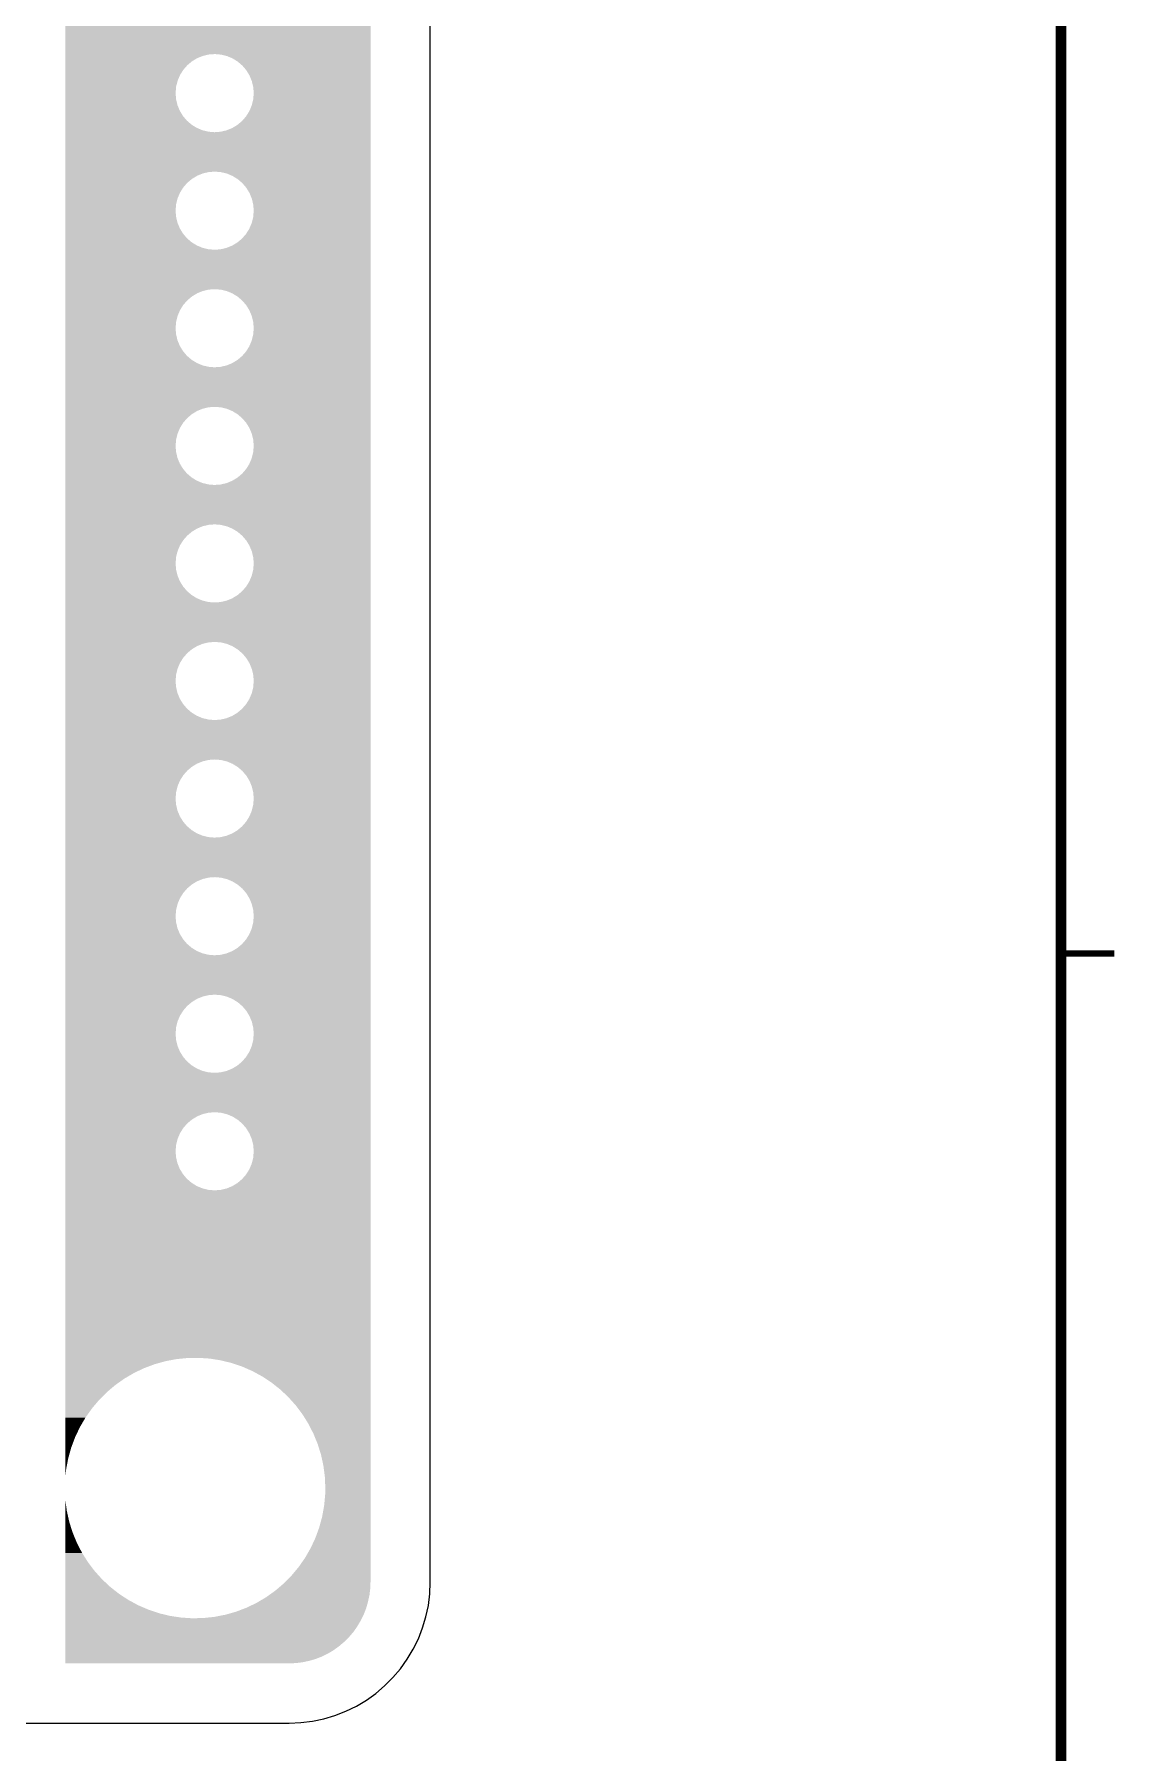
# Model space of a CAD drawing. Extents: x 295 to 953, y 10 to 290.
# Drawn here: x 834 to 884.6, y 67.6 to 148 of the extents above; entities that cross this region are included whole.
import ezdxf

# ---------------------------------------------------------------- set-up
doc = ezdxf.new("R2010")
doc.units = 0
doc.header["$LTSCALE"] = 5
doc.header["$MEASUREMENT"] = 0
doc.layers.get('0').update_dxf_attribs({"linetype": 'CONTINUOUS', "lineweight": 25})
doc.layers.add('PWR1', color=7, linetype='CONTINUOUS')
doc.layers.add('테두리', color=3, linetype='CONTINUOUS')

# ---------------------------------------------------------------- blocks, each defined once
blk = doc.blocks.new('C')
at = {"layer": '테두리'}
blk.add_line((405, 285), (405, 15), dxfattribs=at)
for points, const_width in [([(15, 285), (15, 15), (405, 15), (405, 285), (15, 285)], 0.5), ([(407.5, 105), (405, 105)], 0.3)]:
    blk.add_lwpolyline(points, dxfattribs=dict(at, const_width=const_width))

msp = doc.modelspace()

# ---------------------------------------------------------------- linework, layer by layer
at = {"layer": 'PWR1'}
for p, q in [((852.477, 75.599), (852.477, 271.397)), ((852.455, 75.052), (852.477, 75.599)), ((852.387, 74.51), (852.455, 75.052)), ((852.119, 73.454), (852.27, 73.979)), ((852.27, 73.979), (852.387, 74.51)), ((851.918, 72.945), (852.119, 73.454)), ((851.398, 71.99), (851.678, 72.453)), ((851.678, 72.453), (851.918, 72.945)), ((850.728, 71.129), (851.085, 71.543)), ((851.085, 71.543), (851.398, 71.99)), ((849.929, 70.391), (850.342, 70.743)), ((850.342, 70.743), (850.728, 71.129)), ((849.018, 69.793), (849.487, 70.073)), ((849.487, 70.073), (849.929, 70.391)), ((846.962, 69.089), (847.492, 69.201)), ((847.492, 69.201), (848.018, 69.352)), ((848.018, 69.352), (848.526, 69.553)), ((848.526, 69.553), (849.018, 69.793)), ((529.077, 69), (845.877, 69)), ((845.877, 69), (846.42, 69.022)), ((846.42, 69.022), (846.962, 69.089))]:
    msp.add_line(p, q, dxfattribs=at)
for points in [[(835.406, 147.075), (835.406, 148.92), (849.683, 147.075), (849.683, 148.92)], [(835.406, 147.055), (835.406, 147.075), (842.117, 147.055), (842.402, 147.075)], [(835.406, 146.99), (835.406, 147.055), (841.839, 146.99), (842.117, 147.055)], [(835.406, 146.883), (835.406, 146.99), (841.574, 146.883), (841.839, 146.99)], [(835.406, 146.736), (835.406, 146.883), (841.33, 146.736), (841.574, 146.883)], [(835.406, 146.552), (835.406, 146.736), (841.111, 146.552), (841.33, 146.736)], [(835.406, 146.337), (835.406, 146.552), (840.923, 146.337), (841.111, 146.552)], [(835.406, 146.095), (835.406, 146.337), (840.771, 146.095), (840.923, 146.337)], [(842.687, 147.051), (842.402, 147.075), (849.683, 147.051), (849.683, 147.075)], [(842.964, 146.983), (842.687, 147.051), (849.683, 146.983), (849.683, 147.051)], [(843.227, 146.873), (842.964, 146.983), (849.683, 146.873), (849.683, 146.983)], [(843.47, 146.723), (843.227, 146.873), (849.683, 146.723), (849.683, 146.873)], [(843.687, 146.536), (843.47, 146.723), (849.683, 146.536), (849.683, 146.723)], [(843.872, 146.319), (843.687, 146.536), (849.683, 146.319), (849.683, 146.536)], [(844.02, 146.075), (843.872, 146.319), (849.683, 146.075), (849.683, 146.319)], [(835.406, 145.833), (835.406, 146.095), (840.659, 145.833), (840.771, 146.095)], [(835.406, 145.556), (835.406, 145.833), (840.589, 145.556), (840.659, 145.833)], [(835.406, 145.248), (835.406, 145.556), (840.563, 145.248), (840.589, 145.556)], [(844.129, 145.811), (844.02, 146.075), (849.683, 145.811), (849.683, 146.075)], [(844.196, 145.533), (844.129, 145.811), (849.683, 145.533), (849.683, 145.811)], [(844.218, 145.248), (844.196, 145.533), (849.683, 145.248), (849.683, 145.533)], [(835.406, 144.964), (835.406, 145.248), (840.586, 144.964), (840.563, 145.248)], [(835.406, 144.686), (835.406, 144.964), (840.652, 144.686), (840.586, 144.964)], [(835.406, 144.422), (835.406, 144.686), (840.761, 144.422), (840.652, 144.686)], [(844.122, 144.664), (844.192, 144.941), (849.683, 144.664), (849.683, 144.941)], [(844.192, 144.941), (844.218, 145.248), (849.683, 144.941), (849.683, 145.248)], [(835.406, 144.178), (835.406, 144.422), (840.91, 144.178), (840.761, 144.422)], [(835.406, 143.96), (835.406, 144.178), (841.094, 143.96), (840.91, 144.178)], [(835.406, 143.774), (835.406, 143.96), (841.311, 143.774), (841.094, 143.96)], [(843.452, 143.761), (843.67, 143.944), (849.683, 143.761), (849.683, 143.944)], [(843.67, 143.944), (843.858, 144.159), (849.683, 143.944), (849.683, 144.159)], [(843.858, 144.159), (844.01, 144.401), (849.683, 144.159), (849.683, 144.401)], [(844.01, 144.401), (844.122, 144.664), (849.683, 144.401), (849.683, 144.664)], [(835.406, 143.624), (835.406, 143.774), (841.554, 143.624), (841.311, 143.774)], [(835.406, 143.513), (835.406, 143.624), (841.817, 143.513), (841.554, 143.624)], [(835.406, 143.445), (835.406, 143.513), (842.095, 143.445), (841.817, 143.513)], [(835.406, 143.421), (835.406, 143.445), (842.379, 143.421), (842.095, 143.445)], [(835.406, 141.577), (835.406, 143.421), (849.683, 141.577), (849.683, 143.421)], [(842.379, 143.421), (842.664, 143.442), (849.683, 143.421), (849.683, 143.442)], [(842.664, 143.442), (842.942, 143.506), (849.683, 143.442), (849.683, 143.506)], [(842.942, 143.506), (843.207, 143.613), (849.683, 143.506), (849.683, 143.613)], [(843.207, 143.613), (843.452, 143.761), (849.683, 143.613), (849.683, 143.761)], [(835.406, 141.556), (835.406, 141.577), (842.117, 141.556), (842.402, 141.577)], [(835.406, 141.492), (835.406, 141.556), (841.839, 141.492), (842.117, 141.556)], [(835.406, 141.384), (835.406, 141.492), (841.574, 141.384), (841.839, 141.492)], [(842.687, 141.553), (842.402, 141.577), (849.683, 141.553), (849.683, 141.577)], [(842.964, 141.485), (842.687, 141.553), (849.683, 141.485), (849.683, 141.553)], [(843.227, 141.374), (842.964, 141.485), (849.683, 141.374), (849.683, 141.485)], [(835.406, 141.237), (835.406, 141.384), (841.33, 141.237), (841.574, 141.384)], [(835.406, 141.054), (835.406, 141.237), (841.111, 141.054), (841.33, 141.237)], [(835.406, 140.838), (835.406, 141.054), (840.923, 140.838), (841.111, 141.054)], [(835.406, 140.597), (835.406, 140.838), (840.771, 140.597), (840.923, 140.838)], [(843.47, 141.224), (843.227, 141.374), (849.683, 141.224), (849.683, 141.374)], [(843.687, 141.038), (843.47, 141.224), (849.683, 141.038), (849.683, 141.224)], [(843.872, 140.82), (843.687, 141.038), (849.683, 140.82), (849.683, 141.038)], [(844.02, 140.576), (843.872, 140.82), (849.683, 140.576), (849.683, 140.82)], [(835.406, 140.334), (835.406, 140.597), (840.659, 140.334), (840.771, 140.597)], [(835.406, 140.057), (835.406, 140.334), (840.589, 140.057), (840.659, 140.334)], [(835.406, 139.75), (835.406, 140.057), (840.563, 139.75), (840.589, 140.057)], [(844.129, 140.312), (844.02, 140.576), (849.683, 140.312), (849.683, 140.576)], [(844.196, 140.034), (844.129, 140.312), (849.683, 140.034), (849.683, 140.312)], [(844.218, 139.75), (844.196, 140.034), (849.683, 139.75), (849.683, 140.034)], [(835.406, 139.465), (835.406, 139.75), (840.586, 139.465), (840.563, 139.75)], [(835.406, 139.187), (835.406, 139.465), (840.652, 139.187), (840.586, 139.465)], [(835.406, 138.923), (835.406, 139.187), (840.761, 138.923), (840.652, 139.187)], [(844.01, 138.903), (844.122, 139.165), (849.683, 138.903), (849.683, 139.165)], [(844.122, 139.165), (844.192, 139.442), (849.683, 139.165), (849.683, 139.442)], [(844.192, 139.442), (844.218, 139.75), (849.683, 139.442), (849.683, 139.75)], [(835.406, 138.679), (835.406, 138.923), (840.91, 138.679), (840.761, 138.923)], [(835.406, 138.462), (835.406, 138.679), (841.094, 138.462), (840.91, 138.679)], [(835.406, 138.275), (835.406, 138.462), (841.311, 138.275), (841.094, 138.462)], [(835.406, 138.125), (835.406, 138.275), (841.554, 138.125), (841.311, 138.275)], [(843.207, 138.115), (843.452, 138.262), (849.683, 138.115), (849.683, 138.262)], [(843.452, 138.262), (843.67, 138.445), (849.683, 138.262), (849.683, 138.445)], [(843.67, 138.445), (843.858, 138.661), (849.683, 138.445), (849.683, 138.661)], [(843.858, 138.661), (844.01, 138.903), (849.683, 138.661), (849.683, 138.903)], [(835.406, 138.015), (835.406, 138.125), (841.817, 138.015), (841.554, 138.125)], [(835.406, 137.947), (835.406, 138.015), (842.095, 137.947), (841.817, 138.015)], [(835.406, 137.922), (835.406, 137.947), (842.379, 137.922), (842.095, 137.947)], [(835.406, 136.078), (835.406, 137.922), (849.683, 136.078), (849.683, 137.922)], [(842.379, 137.922), (842.664, 137.943), (849.683, 137.922), (849.683, 137.943)], [(842.664, 137.943), (842.942, 138.008), (849.683, 137.943), (849.683, 138.008)], [(842.942, 138.008), (843.207, 138.115), (849.683, 138.008), (849.683, 138.115)], [(835.406, 136.058), (835.406, 136.078), (842.117, 136.058), (842.402, 136.078)], [(835.406, 135.993), (835.406, 136.058), (841.839, 135.993), (842.117, 136.058)], [(835.406, 135.886), (835.406, 135.993), (841.574, 135.886), (841.839, 135.993)], [(835.406, 135.739), (835.406, 135.886), (841.33, 135.739), (841.574, 135.886)], [(842.687, 136.054), (842.402, 136.078), (849.683, 136.054), (849.683, 136.078)], [(842.964, 135.986), (842.687, 136.054), (849.683, 135.986), (849.683, 136.054)], [(843.227, 135.876), (842.964, 135.986), (849.683, 135.876), (849.683, 135.986)], [(843.47, 135.725), (843.227, 135.876), (849.683, 135.725), (849.683, 135.876)], [(835.406, 135.555), (835.406, 135.739), (841.111, 135.555), (841.33, 135.739)], [(835.406, 135.34), (835.406, 135.555), (840.923, 135.34), (841.111, 135.555)], [(835.406, 135.098), (835.406, 135.34), (840.771, 135.098), (840.923, 135.34)], [(835.406, 134.835), (835.406, 135.098), (840.659, 134.835), (840.771, 135.098)], [(843.687, 135.539), (843.47, 135.725), (849.683, 135.539), (849.683, 135.725)], [(843.872, 135.321), (843.687, 135.539), (849.683, 135.321), (849.683, 135.539)], [(844.02, 135.078), (843.872, 135.321), (849.683, 135.078), (849.683, 135.321)], [(844.129, 134.814), (844.02, 135.078), (849.683, 134.814), (849.683, 135.078)], [(835.406, 134.558), (835.406, 134.835), (840.589, 134.558), (840.659, 134.835)], [(835.406, 134.251), (835.406, 134.558), (840.563, 134.251), (840.589, 134.558)], [(835.406, 133.966), (835.406, 134.251), (840.586, 133.966), (840.563, 134.251)], [(844.196, 134.536), (844.129, 134.814), (849.683, 134.536), (849.683, 134.814)], [(844.192, 133.944), (844.218, 134.251), (849.683, 133.944), (849.683, 134.251)], [(844.218, 134.251), (844.196, 134.536), (849.683, 134.251), (849.683, 134.536)], [(835.406, 133.689), (835.406, 133.966), (840.652, 133.689), (840.586, 133.966)], [(835.406, 133.425), (835.406, 133.689), (840.761, 133.425), (840.652, 133.689)], [(844.01, 133.404), (844.122, 133.667), (849.683, 133.404), (849.683, 133.667)], [(844.122, 133.667), (844.192, 133.944), (849.683, 133.667), (849.683, 133.944)], [(835.406, 133.181), (835.406, 133.425), (840.91, 133.181), (840.761, 133.425)], [(835.406, 132.963), (835.406, 133.181), (841.094, 132.963), (840.91, 133.181)], [(835.406, 132.777), (835.406, 132.963), (841.311, 132.777), (841.094, 132.963)], [(835.406, 132.627), (835.406, 132.777), (841.554, 132.627), (841.311, 132.777)], [(835.406, 132.516), (835.406, 132.627), (841.817, 132.516), (841.554, 132.627)], [(843.207, 132.616), (843.452, 132.763), (849.683, 132.616), (849.683, 132.763)], [(843.452, 132.763), (843.67, 132.947), (849.683, 132.763), (849.683, 132.947)], [(843.67, 132.947), (843.858, 133.162), (849.683, 132.947), (849.683, 133.162)], [(843.858, 133.162), (844.01, 133.404), (849.683, 133.162), (849.683, 133.404)], [(835.406, 132.448), (835.406, 132.516), (842.095, 132.448), (841.817, 132.516)], [(835.406, 132.424), (835.406, 132.448), (842.379, 132.424), (842.095, 132.448)], [(835.406, 130.574), (835.406, 132.424), (849.683, 130.574), (849.683, 132.424)], [(842.379, 132.424), (842.664, 132.444), (849.683, 132.424), (849.683, 132.444)], [(842.664, 132.444), (842.942, 132.509), (849.683, 132.444), (849.683, 132.509)], [(842.942, 132.509), (843.207, 132.616), (849.683, 132.509), (849.683, 132.616)], [(835.406, 130.554), (835.406, 130.574), (842.117, 130.554), (842.402, 130.574)], [(835.406, 130.489), (835.406, 130.554), (841.839, 130.489), (842.117, 130.554)], [(835.406, 130.382), (835.406, 130.489), (841.574, 130.382), (841.839, 130.489)], [(835.406, 130.235), (835.406, 130.382), (841.33, 130.235), (841.574, 130.382)], [(835.406, 130.051), (835.406, 130.235), (841.111, 130.051), (841.33, 130.235)], [(842.687, 130.55), (842.402, 130.574), (849.683, 130.55), (849.683, 130.574)], [(842.964, 130.482), (842.687, 130.55), (849.683, 130.482), (849.683, 130.55)], [(843.227, 130.371), (842.964, 130.482), (849.683, 130.371), (849.683, 130.482)], [(843.47, 130.221), (843.227, 130.371), (849.683, 130.221), (849.683, 130.371)], [(843.687, 130.035), (843.47, 130.221), (849.683, 130.035), (849.683, 130.221)], [(835.406, 129.836), (835.406, 130.051), (840.923, 129.836), (841.111, 130.051)], [(835.406, 129.594), (835.406, 129.836), (840.771, 129.594), (840.923, 129.836)], [(835.406, 129.331), (835.406, 129.594), (840.659, 129.331), (840.771, 129.594)], [(843.872, 129.817), (843.687, 130.035), (849.683, 129.817), (849.683, 130.035)], [(844.02, 129.573), (843.872, 129.817), (849.683, 129.573), (849.683, 129.817)], [(844.129, 129.309), (844.02, 129.573), (849.683, 129.309), (849.683, 129.573)], [(835.406, 129.054), (835.406, 129.331), (840.589, 129.054), (840.659, 129.331)], [(835.406, 128.747), (835.406, 129.054), (840.563, 128.747), (840.589, 129.054)], [(835.406, 128.462), (835.406, 128.747), (840.586, 128.462), (840.563, 128.747)], [(844.196, 129.032), (844.129, 129.309), (849.683, 129.032), (849.683, 129.309)], [(844.192, 128.44), (844.218, 128.747), (849.683, 128.44), (849.683, 128.747)], [(844.218, 128.747), (844.196, 129.032), (849.683, 128.747), (849.683, 129.032)], [(835.406, 128.184), (835.406, 128.462), (840.652, 128.184), (840.586, 128.462)], [(835.406, 127.92), (835.406, 128.184), (840.761, 127.92), (840.652, 128.184)], [(835.406, 127.677), (835.406, 127.92), (840.91, 127.677), (840.761, 127.92)], [(843.858, 127.658), (844.01, 127.9), (849.683, 127.658), (849.683, 127.9)], [(844.01, 127.9), (844.122, 128.163), (849.683, 127.9), (849.683, 128.163)], [(844.122, 128.163), (844.192, 128.44), (849.683, 128.163), (849.683, 128.44)], [(835.406, 127.459), (835.406, 127.677), (841.094, 127.459), (840.91, 127.677)], [(835.406, 127.273), (835.406, 127.459), (841.311, 127.273), (841.094, 127.459)], [(835.406, 127.122), (835.406, 127.273), (841.554, 127.122), (841.311, 127.273)], [(835.406, 127.012), (835.406, 127.122), (841.817, 127.012), (841.554, 127.122)], [(835.406, 126.944), (835.406, 127.012), (842.095, 126.944), (841.817, 127.012)], [(842.664, 126.94), (842.942, 127.005), (849.683, 126.94), (849.683, 127.005)], [(842.942, 127.005), (843.207, 127.112), (849.683, 127.005), (849.683, 127.112)], [(843.207, 127.112), (843.452, 127.259), (849.683, 127.112), (849.683, 127.259)], [(843.452, 127.259), (843.67, 127.443), (849.683, 127.259), (849.683, 127.443)], [(843.67, 127.443), (843.858, 127.658), (849.683, 127.443), (849.683, 127.658)], [(835.406, 126.92), (835.406, 126.944), (842.379, 126.92), (842.095, 126.944)], [(835.406, 125.076), (835.406, 126.92), (849.683, 125.076), (849.683, 126.92)], [(842.379, 126.92), (842.664, 126.94), (849.683, 126.92), (849.683, 126.94)], [(835.406, 125.055), (835.406, 125.076), (842.117, 125.055), (842.402, 125.076)], [(835.406, 124.99), (835.406, 125.055), (841.839, 124.99), (842.117, 125.055)], [(835.406, 124.883), (835.406, 124.99), (841.574, 124.883), (841.839, 124.99)], [(835.406, 124.736), (835.406, 124.883), (841.33, 124.736), (841.574, 124.883)], [(835.406, 124.552), (835.406, 124.736), (841.111, 124.552), (841.33, 124.736)], [(842.687, 125.051), (842.402, 125.076), (849.683, 125.051), (849.683, 125.076)], [(842.964, 124.983), (842.687, 125.051), (849.683, 124.983), (849.683, 125.051)], [(843.227, 124.873), (842.964, 124.983), (849.683, 124.873), (849.683, 124.983)], [(843.47, 124.723), (843.227, 124.873), (849.683, 124.723), (849.683, 124.873)], [(843.687, 124.536), (843.47, 124.723), (849.683, 124.536), (849.683, 124.723)], [(835.406, 124.337), (835.406, 124.552), (840.923, 124.337), (841.111, 124.552)], [(835.406, 124.095), (835.406, 124.337), (840.771, 124.095), (840.923, 124.337)], [(835.406, 123.833), (835.406, 124.095), (840.659, 123.833), (840.771, 124.095)], [(835.406, 123.556), (835.406, 123.833), (840.589, 123.556), (840.659, 123.833)], [(843.872, 124.319), (843.687, 124.536), (849.683, 124.319), (849.683, 124.536)], [(844.02, 124.075), (843.872, 124.319), (849.683, 124.075), (849.683, 124.319)], [(844.129, 123.811), (844.02, 124.075), (849.683, 123.811), (849.683, 124.075)], [(844.196, 123.533), (844.129, 123.811), (849.683, 123.533), (849.683, 123.811)], [(835.406, 123.248), (835.406, 123.556), (840.563, 123.248), (840.589, 123.556)], [(835.406, 122.964), (835.406, 123.248), (840.586, 122.964), (840.563, 123.248)], [(844.192, 122.941), (844.218, 123.248), (849.683, 122.941), (849.683, 123.248)], [(844.218, 123.248), (844.196, 123.533), (849.683, 123.248), (849.683, 123.533)], [(835.406, 122.686), (835.406, 122.964), (840.652, 122.686), (840.586, 122.964)], [(835.406, 122.422), (835.406, 122.686), (840.761, 122.422), (840.652, 122.686)], [(835.406, 122.178), (835.406, 122.422), (840.91, 122.178), (840.761, 122.422)], [(835.406, 121.96), (835.406, 122.178), (841.094, 121.96), (840.91, 122.178)], [(843.858, 122.159), (844.01, 122.401), (849.683, 122.159), (849.683, 122.401)], [(844.01, 122.401), (844.122, 122.664), (849.683, 122.401), (849.683, 122.664)], [(844.122, 122.664), (844.192, 122.941), (849.683, 122.664), (849.683, 122.941)], [(835.406, 121.774), (835.406, 121.96), (841.311, 121.774), (841.094, 121.96)], [(835.406, 121.624), (835.406, 121.774), (841.554, 121.624), (841.311, 121.774)], [(835.406, 121.513), (835.406, 121.624), (841.817, 121.513), (841.554, 121.624)], [(835.406, 121.445), (835.406, 121.513), (842.095, 121.445), (841.817, 121.513)], [(835.406, 121.421), (835.406, 121.445), (842.379, 121.421), (842.095, 121.445)], [(835.406, 119.577), (835.406, 121.421), (849.683, 119.577), (849.683, 121.421)], [(842.379, 121.421), (842.664, 121.442), (849.683, 121.421), (849.683, 121.442)], [(842.664, 121.442), (842.942, 121.506), (849.683, 121.442), (849.683, 121.506)], [(842.942, 121.506), (843.207, 121.613), (849.683, 121.506), (849.683, 121.613)], [(843.207, 121.613), (843.452, 121.761), (849.683, 121.613), (849.683, 121.761)], [(843.452, 121.761), (843.67, 121.944), (849.683, 121.761), (849.683, 121.944)], [(843.67, 121.944), (843.858, 122.159), (849.683, 121.944), (849.683, 122.159)], [(835.406, 119.556), (835.406, 119.577), (842.117, 119.556), (842.402, 119.577)], [(835.406, 119.492), (835.406, 119.556), (841.839, 119.492), (842.117, 119.556)], [(835.406, 119.385), (835.406, 119.492), (841.574, 119.385), (841.839, 119.492)], [(835.406, 119.237), (835.406, 119.385), (841.33, 119.237), (841.574, 119.385)], [(835.406, 119.054), (835.406, 119.237), (841.111, 119.054), (841.33, 119.237)], [(835.406, 118.839), (835.406, 119.054), (840.923, 118.839), (841.111, 119.054)], [(842.687, 119.553), (842.402, 119.577), (849.683, 119.553), (849.683, 119.577)], [(842.964, 119.485), (842.687, 119.553), (849.683, 119.485), (849.683, 119.553)], [(843.227, 119.374), (842.964, 119.485), (849.683, 119.374), (849.683, 119.485)], [(843.47, 119.224), (843.227, 119.374), (849.683, 119.224), (849.683, 119.374)], [(843.687, 119.038), (843.47, 119.224), (849.683, 119.038), (849.683, 119.224)], [(843.872, 118.82), (843.687, 119.038), (849.683, 118.82), (849.683, 119.038)], [(835.406, 118.597), (835.406, 118.839), (840.771, 118.597), (840.923, 118.839)], [(835.406, 118.334), (835.406, 118.597), (840.659, 118.334), (840.771, 118.597)], [(835.406, 118.057), (835.406, 118.334), (840.589, 118.057), (840.659, 118.334)], [(844.02, 118.576), (843.872, 118.82), (849.683, 118.576), (849.683, 118.82)], [(844.129, 118.312), (844.02, 118.576), (849.683, 118.312), (849.683, 118.576)], [(844.196, 118.034), (844.129, 118.312), (849.683, 118.034), (849.683, 118.312)], [(835.406, 117.75), (835.406, 118.057), (840.563, 117.75), (840.589, 118.057)], [(835.406, 117.465), (835.406, 117.75), (840.586, 117.465), (840.563, 117.75)], [(835.406, 117.187), (835.406, 117.465), (840.652, 117.187), (840.586, 117.465)], [(844.122, 117.165), (844.192, 117.442), (849.683, 117.165), (849.683, 117.442)], [(844.192, 117.442), (844.218, 117.75), (849.683, 117.442), (849.683, 117.75)], [(844.218, 117.75), (844.196, 118.034), (849.683, 117.75), (849.683, 118.034)], [(835.406, 116.923), (835.406, 117.187), (840.761, 116.923), (840.652, 117.187)], [(835.406, 116.679), (835.406, 116.923), (840.91, 116.679), (840.761, 116.923)], [(835.406, 116.462), (835.406, 116.679), (841.094, 116.462), (840.91, 116.679)], [(843.67, 116.446), (843.858, 116.661), (849.683, 116.446), (849.683, 116.661)], [(843.858, 116.661), (844.01, 116.903), (849.683, 116.661), (849.683, 116.903)], [(844.01, 116.903), (844.122, 117.165), (849.683, 116.903), (849.683, 117.165)], [(835.406, 116.275), (835.406, 116.462), (841.311, 116.275), (841.094, 116.462)], [(835.406, 116.125), (835.406, 116.275), (841.554, 116.125), (841.311, 116.275)], [(835.406, 116.015), (835.406, 116.125), (841.817, 116.015), (841.554, 116.125)], [(835.406, 115.947), (835.406, 116.015), (842.095, 115.947), (841.817, 116.015)], [(835.406, 115.922), (835.406, 115.947), (842.379, 115.922), (842.095, 115.947)], [(835.406, 114.078), (835.406, 115.922), (849.683, 114.078), (849.683, 115.922)], [(842.379, 115.922), (842.664, 115.943), (849.683, 115.922), (849.683, 115.943)], [(842.664, 115.943), (842.942, 116.008), (849.683, 115.943), (849.683, 116.008)], [(842.942, 116.008), (843.207, 116.115), (849.683, 116.008), (849.683, 116.115)], [(843.207, 116.115), (843.452, 116.262), (849.683, 116.115), (849.683, 116.262)], [(843.452, 116.262), (843.67, 116.446), (849.683, 116.262), (849.683, 116.446)], [(835.406, 114.058), (835.406, 114.078), (842.117, 114.058), (842.402, 114.078)], [(835.406, 113.993), (835.406, 114.058), (841.839, 113.993), (842.117, 114.058)], [(835.406, 113.886), (835.406, 113.993), (841.574, 113.886), (841.839, 113.993)], [(835.406, 113.739), (835.406, 113.886), (841.33, 113.739), (841.574, 113.886)], [(835.406, 113.555), (835.406, 113.739), (841.111, 113.555), (841.33, 113.739)], [(835.406, 113.34), (835.406, 113.555), (840.923, 113.34), (841.111, 113.555)], [(835.406, 113.098), (835.406, 113.34), (840.771, 113.098), (840.923, 113.34)], [(842.687, 114.054), (842.402, 114.078), (849.683, 114.054), (849.683, 114.078)], [(842.964, 113.986), (842.687, 114.054), (849.683, 113.986), (849.683, 114.054)], [(843.227, 113.876), (842.964, 113.986), (849.683, 113.876), (849.683, 113.986)], [(843.47, 113.725), (843.227, 113.876), (849.683, 113.725), (849.683, 113.876)], [(843.687, 113.539), (843.47, 113.725), (849.683, 113.539), (849.683, 113.725)], [(843.872, 113.321), (843.687, 113.539), (849.683, 113.321), (849.683, 113.539)], [(835.406, 112.835), (835.406, 113.098), (840.659, 112.835), (840.771, 113.098)], [(835.406, 112.558), (835.406, 112.835), (840.589, 112.558), (840.659, 112.835)], [(835.406, 112.251), (835.406, 112.558), (840.563, 112.251), (840.589, 112.558)], [(844.02, 113.078), (843.872, 113.321), (849.683, 113.078), (849.683, 113.321)], [(844.129, 112.814), (844.02, 113.078), (849.683, 112.814), (849.683, 113.078)], [(844.196, 112.536), (844.129, 112.814), (849.683, 112.536), (849.683, 112.814)], [(844.218, 112.251), (844.196, 112.536), (849.683, 112.251), (849.683, 112.536)], [(835.406, 111.966), (835.406, 112.251), (840.586, 111.966), (840.563, 112.251)], [(835.406, 111.689), (835.406, 111.966), (840.652, 111.689), (840.586, 111.966)], [(844.122, 111.667), (844.192, 111.944), (849.683, 111.667), (849.683, 111.944)], [(844.192, 111.944), (844.218, 112.251), (849.683, 111.944), (849.683, 112.251)], [(835.406, 111.425), (835.406, 111.689), (840.761, 111.425), (840.652, 111.689)], [(835.406, 111.181), (835.406, 111.425), (840.91, 111.181), (840.761, 111.425)], [(835.406, 110.963), (835.406, 111.181), (841.094, 110.963), (840.91, 111.181)], [(835.406, 110.777), (835.406, 110.963), (841.311, 110.777), (841.094, 110.963)], [(843.452, 110.763), (843.67, 110.947), (849.683, 110.763), (849.683, 110.947)], [(843.67, 110.947), (843.858, 111.162), (849.683, 110.947), (849.683, 111.162)], [(843.858, 111.162), (844.01, 111.404), (849.683, 111.162), (849.683, 111.404)], [(844.01, 111.404), (844.122, 111.667), (849.683, 111.404), (849.683, 111.667)], [(835.406, 110.627), (835.406, 110.777), (841.554, 110.627), (841.311, 110.777)], [(835.406, 110.516), (835.406, 110.627), (841.817, 110.516), (841.554, 110.627)], [(835.406, 110.448), (835.406, 110.516), (842.095, 110.448), (841.817, 110.516)], [(835.406, 110.424), (835.406, 110.448), (842.379, 110.424), (842.095, 110.448)], [(835.406, 108.574), (835.406, 110.424), (849.683, 108.574), (849.683, 110.424)], [(842.379, 110.424), (842.664, 110.444), (849.683, 110.424), (849.683, 110.444)], [(842.664, 110.444), (842.942, 110.509), (849.683, 110.444), (849.683, 110.509)], [(842.942, 110.509), (843.207, 110.616), (849.683, 110.509), (849.683, 110.616)], [(843.207, 110.616), (843.452, 110.763), (849.683, 110.616), (849.683, 110.763)], [(835.406, 108.554), (835.406, 108.574), (842.117, 108.554), (842.402, 108.574)], [(835.406, 108.489), (835.406, 108.554), (841.839, 108.489), (842.117, 108.554)], [(842.687, 108.55), (842.402, 108.574), (849.683, 108.55), (849.683, 108.574)], [(842.964, 108.482), (842.687, 108.55), (849.683, 108.482), (849.683, 108.55)], [(835.406, 108.382), (835.406, 108.489), (841.574, 108.382), (841.839, 108.489)], [(835.406, 108.235), (835.406, 108.382), (841.33, 108.235), (841.574, 108.382)], [(835.406, 108.051), (835.406, 108.235), (841.111, 108.051), (841.33, 108.235)], [(835.406, 107.836), (835.406, 108.051), (840.923, 107.836), (841.111, 108.051)], [(835.406, 107.594), (835.406, 107.836), (840.771, 107.594), (840.923, 107.836)], [(843.227, 108.371), (842.964, 108.482), (849.683, 108.371), (849.683, 108.482)], [(843.47, 108.221), (843.227, 108.371), (849.683, 108.221), (849.683, 108.371)], [(843.687, 108.035), (843.47, 108.221), (849.683, 108.035), (849.683, 108.221)], [(843.872, 107.817), (843.687, 108.035), (849.683, 107.817), (849.683, 108.035)], [(844.02, 107.573), (843.872, 107.817), (849.683, 107.573), (849.683, 107.817)], [(835.406, 107.331), (835.406, 107.594), (840.659, 107.331), (840.771, 107.594)], [(835.406, 107.054), (835.406, 107.331), (840.589, 107.054), (840.659, 107.331)], [(835.406, 106.747), (835.406, 107.054), (840.563, 106.747), (840.589, 107.054)], [(844.129, 107.309), (844.02, 107.573), (849.683, 107.309), (849.683, 107.573)], [(844.196, 107.032), (844.129, 107.309), (849.683, 107.032), (849.683, 107.309)], [(844.218, 106.747), (844.196, 107.032), (849.683, 106.747), (849.683, 107.032)], [(835.406, 106.462), (835.406, 106.747), (840.586, 106.462), (840.563, 106.747)], [(835.406, 106.184), (835.406, 106.462), (840.652, 106.184), (840.586, 106.462)], [(835.406, 105.92), (835.406, 106.184), (840.761, 105.92), (840.652, 106.184)], [(844.01, 105.9), (844.122, 106.163), (849.683, 105.9), (849.683, 106.163)], [(844.122, 106.163), (844.192, 106.44), (849.683, 106.163), (849.683, 106.44)], [(844.192, 106.44), (844.218, 106.747), (849.683, 106.44), (849.683, 106.747)], [(835.406, 105.677), (835.406, 105.92), (840.91, 105.677), (840.761, 105.92)], [(835.406, 105.459), (835.406, 105.677), (841.094, 105.459), (840.91, 105.677)], [(835.406, 105.273), (835.406, 105.459), (841.311, 105.273), (841.094, 105.459)], [(843.452, 105.259), (843.67, 105.443), (849.683, 105.259), (849.683, 105.443)], [(843.67, 105.443), (843.858, 105.658), (849.683, 105.443), (849.683, 105.658)], [(843.858, 105.658), (844.01, 105.9), (849.683, 105.658), (849.683, 105.9)], [(835.406, 105.122), (835.406, 105.273), (841.554, 105.122), (841.311, 105.273)], [(835.406, 105.012), (835.406, 105.122), (841.817, 105.012), (841.554, 105.122)], [(835.406, 104.944), (835.406, 105.012), (842.095, 104.944), (841.817, 105.012)], [(835.406, 104.92), (835.406, 104.944), (842.379, 104.92), (842.095, 104.944)], [(835.406, 103.076), (835.406, 104.92), (849.683, 103.076), (849.683, 104.92)], [(842.379, 104.92), (842.664, 104.94), (849.683, 104.92), (849.683, 104.94)], [(842.664, 104.94), (842.942, 105.005), (849.683, 104.94), (849.683, 105.005)], [(842.942, 105.005), (843.207, 105.112), (849.683, 105.005), (849.683, 105.112)], [(843.207, 105.112), (843.452, 105.259), (849.683, 105.112), (849.683, 105.259)], [(835.406, 103.055), (835.406, 103.076), (842.117, 103.055), (842.402, 103.076)], [(835.406, 102.99), (835.406, 103.055), (841.839, 102.99), (842.117, 103.055)], [(835.406, 102.883), (835.406, 102.99), (841.574, 102.883), (841.839, 102.99)], [(842.687, 103.051), (842.402, 103.076), (849.683, 103.051), (849.683, 103.076)], [(842.964, 102.983), (842.687, 103.051), (849.683, 102.983), (849.683, 103.051)], [(843.227, 102.873), (842.964, 102.983), (849.683, 102.873), (849.683, 102.983)], [(835.406, 102.736), (835.406, 102.883), (841.33, 102.736), (841.574, 102.883)], [(835.406, 102.553), (835.406, 102.736), (841.111, 102.553), (841.33, 102.736)], [(835.406, 102.337), (835.406, 102.553), (840.923, 102.337), (841.111, 102.553)], [(835.406, 102.095), (835.406, 102.337), (840.771, 102.095), (840.923, 102.337)], [(835.406, 101.833), (835.406, 102.095), (840.659, 101.833), (840.771, 102.095)], [(843.47, 102.723), (843.227, 102.873), (849.683, 102.723), (849.683, 102.873)], [(843.687, 102.536), (843.47, 102.723), (849.683, 102.536), (849.683, 102.723)], [(843.872, 102.319), (843.687, 102.536), (849.683, 102.319), (849.683, 102.536)], [(844.02, 102.075), (843.872, 102.319), (849.683, 102.075), (849.683, 102.319)], [(835.406, 101.556), (835.406, 101.833), (840.589, 101.556), (840.659, 101.833)], [(835.406, 101.248), (835.406, 101.556), (840.563, 101.248), (840.589, 101.556)], [(844.129, 101.811), (844.02, 102.075), (849.683, 101.811), (849.683, 102.075)], [(844.196, 101.533), (844.129, 101.811), (849.683, 101.533), (849.683, 101.811)], [(844.218, 101.248), (844.196, 101.533), (849.683, 101.248), (849.683, 101.533)], [(835.406, 100.964), (835.406, 101.248), (840.586, 100.964), (840.563, 101.248)], [(835.406, 100.686), (835.406, 100.964), (840.652, 100.686), (840.586, 100.964)], [(835.406, 100.422), (835.406, 100.686), (840.761, 100.422), (840.652, 100.686)], [(844.01, 100.401), (844.122, 100.664), (849.683, 100.401), (849.683, 100.664)], [(844.122, 100.664), (844.192, 100.941), (849.683, 100.664), (849.683, 100.941)], [(844.192, 100.941), (844.218, 101.248), (849.683, 100.941), (849.683, 101.248)], [(835.406, 100.178), (835.406, 100.422), (840.91, 100.178), (840.761, 100.422)], [(835.406, 99.96), (835.406, 100.178), (841.094, 99.96), (840.91, 100.178)], [(835.406, 99.774), (835.406, 99.96), (841.311, 99.774), (841.094, 99.96)], [(835.406, 99.624), (835.406, 99.774), (841.554, 99.624), (841.311, 99.774)], [(843.207, 99.614), (843.452, 99.761), (849.683, 99.614), (849.683, 99.761)], [(843.452, 99.761), (843.67, 99.944), (849.683, 99.761), (849.683, 99.944)], [(843.67, 99.944), (843.858, 100.16), (849.683, 99.944), (849.683, 100.16)], [(843.858, 100.16), (844.01, 100.401), (849.683, 100.16), (849.683, 100.401)], [(835.406, 99.513), (835.406, 99.624), (841.817, 99.513), (841.554, 99.624)], [(835.406, 99.445), (835.406, 99.513), (842.095, 99.445), (841.817, 99.513)], [(835.406, 99.421), (835.406, 99.445), (842.379, 99.421), (842.095, 99.445)], [(835.406, 97.577), (835.406, 99.421), (849.683, 97.577), (849.683, 99.421)], [(842.379, 99.421), (842.664, 99.442), (849.683, 99.421), (849.683, 99.442)], [(842.664, 99.442), (842.942, 99.506), (849.683, 99.442), (849.683, 99.506)], [(842.942, 99.506), (843.207, 99.614), (849.683, 99.506), (849.683, 99.614)], [(835.406, 97.556), (835.406, 97.577), (842.117, 97.556), (842.402, 97.577)], [(835.406, 97.492), (835.406, 97.556), (841.839, 97.492), (842.117, 97.556)], [(835.406, 97.385), (835.406, 97.492), (841.574, 97.385), (841.839, 97.492)], [(835.406, 97.237), (835.406, 97.385), (841.33, 97.237), (841.574, 97.385)], [(842.687, 97.553), (842.402, 97.577), (849.683, 97.553), (849.683, 97.577)], [(842.964, 97.485), (842.687, 97.553), (849.683, 97.485), (849.683, 97.553)], [(843.227, 97.374), (842.964, 97.485), (849.683, 97.374), (849.683, 97.485)], [(843.47, 97.224), (843.227, 97.374), (849.683, 97.224), (849.683, 97.374)], [(835.406, 97.054), (835.406, 97.237), (841.111, 97.054), (841.33, 97.237)], [(835.406, 96.839), (835.406, 97.054), (840.923, 96.839), (841.111, 97.054)], [(835.406, 96.597), (835.406, 96.839), (840.771, 96.597), (840.923, 96.839)], [(835.406, 96.334), (835.406, 96.597), (840.659, 96.334), (840.771, 96.597)], [(843.687, 97.038), (843.47, 97.224), (849.683, 97.038), (849.683, 97.224)], [(843.872, 96.82), (843.687, 97.038), (849.683, 96.82), (849.683, 97.038)], [(844.02, 96.576), (843.872, 96.82), (849.683, 96.576), (849.683, 96.82)], [(844.129, 96.312), (844.02, 96.576), (849.683, 96.312), (849.683, 96.576)], [(835.406, 96.057), (835.406, 96.334), (840.589, 96.057), (840.659, 96.334)], [(835.406, 95.75), (835.406, 96.057), (840.563, 95.75), (840.589, 96.057)], [(835.406, 95.465), (835.406, 95.75), (840.586, 95.465), (840.563, 95.75)], [(844.196, 96.034), (844.129, 96.312), (849.683, 96.034), (849.683, 96.312)], [(844.192, 95.442), (844.218, 95.75), (849.683, 95.442), (849.683, 95.75)], [(844.218, 95.75), (844.196, 96.034), (849.683, 95.75), (849.683, 96.034)], [(835.406, 95.187), (835.406, 95.465), (840.652, 95.187), (840.586, 95.465)], [(835.406, 94.923), (835.406, 95.187), (840.761, 94.923), (840.652, 95.187)], [(835.406, 94.679), (835.406, 94.923), (840.91, 94.679), (840.761, 94.923)], [(843.858, 94.661), (844.01, 94.903), (849.683, 94.661), (849.683, 94.903)], [(844.01, 94.903), (844.122, 95.166), (849.683, 94.903), (849.683, 95.166)], [(844.122, 95.166), (844.192, 95.442), (849.683, 95.166), (849.683, 95.442)], [(835.406, 94.462), (835.406, 94.679), (841.094, 94.462), (840.91, 94.679)], [(835.406, 94.276), (835.406, 94.462), (841.311, 94.276), (841.094, 94.462)], [(835.406, 94.125), (835.406, 94.276), (841.554, 94.125), (841.311, 94.276)], [(835.406, 94.015), (835.406, 94.125), (841.817, 94.015), (841.554, 94.125)], [(842.942, 94.008), (843.207, 94.115), (849.683, 94.008), (849.683, 94.115)], [(843.207, 94.115), (843.452, 94.262), (849.683, 94.115), (849.683, 94.262)], [(843.452, 94.262), (843.67, 94.446), (849.683, 94.262), (849.683, 94.446)], [(843.67, 94.446), (843.858, 94.661), (849.683, 94.446), (849.683, 94.661)], [(835.406, 93.947), (835.406, 94.015), (842.095, 93.947), (841.817, 94.015)], [(835.406, 93.923), (835.406, 93.947), (842.379, 93.923), (842.095, 93.947)], [(835.406, 86.088), (835.406, 93.923), (849.683, 86.088), (849.683, 93.923)], [(842.379, 93.923), (842.664, 93.943), (849.683, 93.923), (849.683, 93.943)], [(842.664, 93.943), (842.942, 94.008), (849.683, 93.943), (849.683, 94.008)], [(835.406, 86.081), (835.406, 86.088), (841.129, 86.081), (841.65, 86.088)], [(835.406, 86.029), (835.406, 86.081), (840.609, 86.029), (841.129, 86.081)], [(835.406, 85.933), (835.406, 86.029), (840.097, 85.933), (840.609, 86.029)], [(842.171, 86.051), (841.65, 86.088), (849.683, 86.051), (849.683, 86.088)], [(842.686, 85.969), (842.171, 86.051), (849.683, 85.969), (849.683, 86.051)], [(835.406, 85.793), (835.406, 85.933), (839.594, 85.793), (840.097, 85.933)], [(835.406, 85.611), (835.406, 85.793), (839.105, 85.611), (839.594, 85.793)], [(835.406, 85.388), (835.406, 85.611), (838.633, 85.388), (839.105, 85.611)], [(835.406, 85.125), (835.406, 85.388), (838.182, 85.125), (838.633, 85.388)], [(843.193, 85.843), (842.686, 85.969), (849.683, 85.843), (849.683, 85.969)], [(843.687, 85.675), (843.193, 85.843), (849.683, 85.675), (849.683, 85.843)], [(844.164, 85.465), (843.687, 85.675), (849.683, 85.465), (849.683, 85.675)], [(844.622, 85.215), (844.164, 85.465), (849.683, 85.215), (849.683, 85.465)], [(845.057, 84.926), (844.622, 85.215), (849.683, 84.926), (849.683, 85.215)], [(835.406, 84.825), (835.406, 85.125), (837.756, 84.825), (838.182, 85.125)], [(835.406, 84.489), (835.406, 84.825), (837.356, 84.489), (837.756, 84.825)], [(835.406, 84.12), (835.406, 84.489), (836.987, 84.12), (837.356, 84.489)], [(845.466, 84.602), (845.057, 84.926), (849.683, 84.602), (849.683, 84.926)], [(845.845, 84.243), (845.466, 84.602), (849.683, 84.243), (849.683, 84.602)], [(835.406, 83.721), (835.406, 84.12), (836.651, 83.721), (836.987, 84.12)], [(835.406, 83.295), (835.406, 83.721), (836.35, 83.295), (836.651, 83.721)], [(846.192, 83.854), (845.845, 84.243), (849.683, 83.854), (849.683, 84.243)], [(846.505, 83.436), (846.192, 83.854), (849.683, 83.436), (849.683, 83.854)], [(835.406, 82.844), (835.406, 83.295), (836.087, 82.844), (836.35, 83.295)], [(835.406, 82.373), (835.406, 82.844), (835.863, 82.373), (836.087, 82.844)], [(846.781, 82.993), (846.505, 83.436), (849.683, 82.993), (849.683, 83.436)], [(847.017, 82.528), (846.781, 82.993), (849.683, 82.528), (849.683, 82.993)], [(835.406, 81.884), (835.406, 82.373), (835.68, 81.884), (835.863, 82.373)], [(847.214, 82.044), (847.017, 82.528), (849.683, 82.044), (849.683, 82.528)], [(847.368, 81.546), (847.214, 82.044), (849.683, 81.546), (849.683, 82.044)], [(835.406, 81.382), (835.406, 81.884), (835.54, 81.382), (835.68, 81.884)], [(835.406, 80.869), (835.406, 81.382), (835.443, 80.869), (835.54, 81.382)], [(847.479, 81.036), (847.368, 81.546), (849.683, 81.036), (849.683, 81.546)], [(835.406, 80.56), (835.406, 80.869), (835.406, 80.56), (835.443, 80.869)], [(847.545, 80.519), (847.479, 81.036), (849.683, 80.519), (849.683, 81.036)], [(847.568, 79.997), (847.545, 80.519), (849.683, 79.997), (849.683, 80.519)], [(847.511, 79.167), (847.56, 79.686), (849.683, 79.167), (849.683, 79.686)], [(847.56, 79.686), (847.568, 79.997), (849.683, 79.686), (849.683, 79.997)], [(835.406, 78.918), (835.406, 79.435), (835.477, 78.918), (835.406, 79.435)], [(835.406, 78.408), (835.406, 78.918), (835.591, 78.408), (835.477, 78.918)], [(847.418, 78.653), (847.511, 79.167), (849.683, 78.653), (849.683, 79.167)], [(835.406, 77.911), (835.406, 78.408), (835.749, 77.911), (835.591, 78.408)], [(847.102, 77.66), (847.281, 78.15), (849.683, 77.66), (849.683, 78.15)], [(847.281, 78.15), (847.418, 78.653), (849.683, 78.15), (849.683, 78.653)], [(835.406, 77.429), (835.406, 77.911), (835.948, 77.429), (835.749, 77.911)], [(835.406, 76.965), (835.406, 77.429), (836.188, 76.965), (835.948, 77.429)], [(846.621, 76.735), (846.881, 77.187), (849.683, 76.735), (849.683, 77.187)], [(846.881, 77.187), (847.102, 77.66), (849.683, 77.187), (849.683, 77.66)], [(835.406, 76.524), (835.406, 76.965), (836.467, 76.524), (836.188, 76.965)], [(835.406, 76.109), (835.406, 76.524), (836.782, 76.109), (836.467, 76.524)], [(846.323, 76.306), (846.621, 76.735), (849.683, 76.306), (849.683, 76.735)], [(835.406, 75.722), (835.406, 76.109), (837.132, 75.722), (836.782, 76.109)], [(835.406, 75.366), (835.406, 75.722), (837.514, 75.366), (837.132, 75.722)], [(845.622, 75.534), (845.743, 75.655), (849.678, 75.534), (849.683, 75.655)], [(845.743, 75.655), (845.744, 75.656), (849.683, 75.655), (849.683, 75.656)], [(845.744, 75.656), (845.745, 75.658), (849.683, 75.656), (849.683, 75.658)], [(845.745, 75.658), (845.989, 75.905), (849.683, 75.658), (849.683, 75.905)], [(845.989, 75.905), (846.323, 76.306), (849.683, 75.905), (849.683, 76.306)], [(835.406, 75.044), (835.406, 75.366), (837.925, 75.044), (837.514, 75.366)], [(835.406, 74.759), (835.406, 75.044), (838.362, 74.759), (837.925, 75.044)], [(835.406, 74.511), (835.406, 74.759), (838.821, 74.511), (838.362, 74.759)], [(844.421, 74.667), (844.801, 74.892), (849.561, 74.667), (849.61, 74.892)], [(844.801, 74.892), (844.929, 74.983), (849.61, 74.892), (849.631, 74.983)], [(844.929, 74.983), (844.93, 74.984), (849.631, 74.983), (849.631, 74.984)], [(844.93, 74.984), (845.225, 75.195), (849.631, 74.984), (849.657, 75.195)], [(845.225, 75.195), (845.325, 75.28), (849.657, 75.195), (849.667, 75.28)], [(845.325, 75.28), (845.326, 75.281), (849.667, 75.28), (849.668, 75.281)], [(845.326, 75.281), (845.622, 75.534), (849.668, 75.281), (849.678, 75.534)], [(835.406, 74.305), (835.406, 74.511), (839.3, 74.305), (838.821, 74.511)], [(835.406, 74.139), (835.406, 74.305), (839.795, 74.139), (839.3, 74.305)], [(835.406, 74.017), (835.406, 74.139), (840.303, 74.017), (839.795, 74.139)], [(835.406, 73.939), (835.406, 74.017), (840.819, 73.939), (840.303, 74.017)], [(841.861, 73.916), (842.38, 73.971), (849.283, 73.916), (849.31, 73.971)], [(842.38, 73.971), (842.892, 74.071), (849.31, 73.971), (849.358, 74.071)], [(842.892, 74.071), (842.901, 74.074), (849.358, 74.071), (849.36, 74.074)], [(842.903, 74.074), (843.394, 74.214), (849.36, 74.074), (849.415, 74.214)], [(843.394, 74.214), (843.765, 74.355), (849.415, 74.214), (849.471, 74.355)], [(843.766, 74.355), (843.882, 74.399), (849.471, 74.355), (849.484, 74.399)], [(843.882, 74.399), (844.352, 74.626), (849.484, 74.399), (849.549, 74.626)], [(844.352, 74.626), (844.419, 74.666), (849.549, 74.626), (849.561, 74.666)], [(844.419, 74.666), (844.421, 74.667), (849.561, 74.666), (849.561, 74.667)], [(835.406, 73.905), (835.406, 73.939), (841.339, 73.905), (840.819, 73.939)], [(835.406, 73.79), (835.406, 73.905), (849.221, 73.79), (849.277, 73.905)], [(835.406, 73.513), (835.406, 73.79), (849.055, 73.513), (849.221, 73.79)], [(835.406, 73.262), (835.406, 73.513), (848.879, 73.262), (849.054, 73.513)], [(835.406, 73.513), (835.406, 73.513), (849.054, 73.513), (849.055, 73.513)], [(835.406, 73.033), (835.406, 73.262), (848.681, 73.033), (848.878, 73.262)], [(835.406, 73.262), (835.406, 73.262), (848.878, 73.262), (848.879, 73.262)], [(841.339, 73.905), (841.861, 73.916), (849.277, 73.905), (849.283, 73.916)], [(835.406, 72.798), (835.406, 73.033), (848.446, 72.798), (848.68, 73.033)], [(835.406, 73.033), (835.406, 73.033), (848.68, 73.033), (848.681, 73.033)], [(835.406, 72.592), (835.406, 72.798), (848.203, 72.592), (848.445, 72.798)], [(835.406, 72.798), (835.406, 72.798), (848.445, 72.798), (848.446, 72.798)], [(835.406, 72.591), (835.406, 72.592), (848.203, 72.591), (848.203, 72.592)], [(835.406, 72.411), (835.406, 72.591), (847.952, 72.411), (848.203, 72.591)], [(835.406, 72.41), (835.406, 72.411), (847.952, 72.41), (847.952, 72.411)], [(835.406, 72.253), (835.406, 72.41), (847.688, 72.253), (847.952, 72.41)], [(835.406, 72.111), (835.406, 72.253), (847.397, 72.111), (847.687, 72.253)], [(835.406, 72.253), (835.406, 72.253), (847.687, 72.253), (847.688, 72.253)], [(835.406, 72), (835.406, 72.111), (847.116, 72), (847.397, 72.111)], [(835.406, 71.914), (835.406, 72), (846.818, 71.914), (847.116, 72)], [(835.406, 71.848), (835.406, 71.914), (846.501, 71.848), (846.817, 71.914)], [(835.406, 71.914), (835.406, 71.914), (846.817, 71.914), (846.818, 71.914)], [(835.406, 71.809), (835.406, 71.848), (846.19, 71.809), (846.501, 71.848)], [(835.406, 71.794), (835.406, 71.809), (845.831, 71.794), (846.19, 71.809)], [(835.406, 71.794), (835.406, 71.794), (845.82, 71.794), (845.831, 71.794)]]:
    msp.add_solid(points, dxfattribs=at)

# ---------------------------------------------------------------- block references
msp.add_blockref('C', (476.978, 0))

doc.saveas('drawing.dxf')
